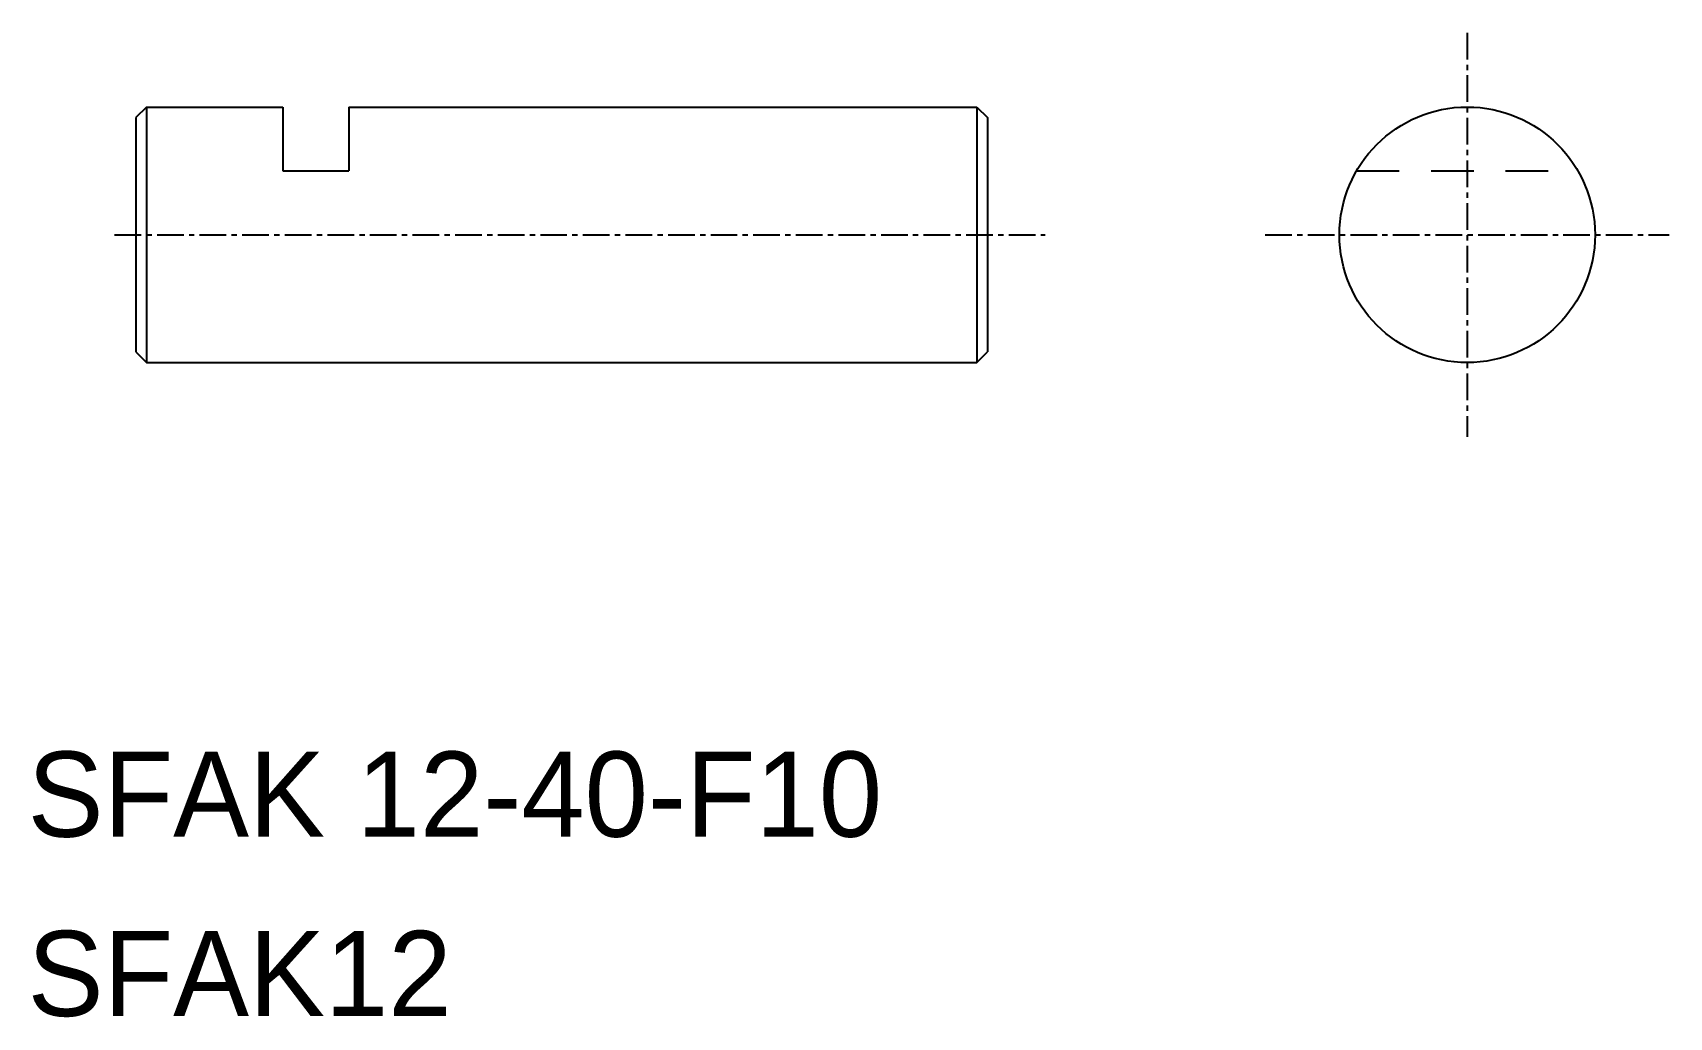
# Model space of a CAD drawing. Extents: x 265.8 to 342.6, y 94.4 to 140.6.
import ezdxf

# ---------------------------------------------------------------- set-up
doc = ezdxf.new("R2010")
doc.units = 0
doc.linetypes.add('CENTER', pattern=[2, 1.25, -0.25, 0.25, -0.25])
doc.linetypes.add('DASHED', pattern=[3.5, 2, -1.5])
doc.layers.get('0').update_dxf_attribs({"linetype": 'CONTINUOUS'})
doc.layers.add('CENTER', color=1, linetype='CENTER')

msp = doc.modelspace()

# ---------------------------------------------------------------- linework, layer by layer
at = {"color": 7, "linetype": 'CONTINUOUS'}
for p, q in [((271.115, 137.157), (270.615, 136.657)), ((271.115, 137.157), (271.115, 125.157)), ((271.115, 137.157), (277.515, 137.157)), ((277.515, 137.157), (277.515, 134.157)), ((280.615, 137.157), (310.115, 137.157)), ((280.615, 137.157), (280.615, 134.157)), ((310.115, 137.157), (310.115, 125.157)), ((310.115, 137.157), (310.615, 136.657)), ((270.615, 136.657), (270.615, 125.657)), ((310.615, 136.657), (310.615, 125.657)), ((277.515, 134.157), (280.615, 134.157)), ((270.615, 125.657), (271.115, 125.157)), ((310.115, 125.157), (310.615, 125.657)), ((271.115, 125.157), (310.115, 125.157))]:
    msp.add_line(p, q, dxfattribs=at)
at = {"color": 3, "linetype": 'DASHED'}
msp.add_line((327.948, 134.157), (338.34, 134.157), dxfattribs=at)
at = {"color": 7, "linetype": 'CONTINUOUS'}
msp.add_circle((333.144, 131.157), 6, dxfattribs=at)
at = {"layer": 'CENTER', "color": 1, "linetype": 'CENTER'}
for p, q in [((333.144, 140.644), (333.144, 121.669)), ((269.615, 131.157), (313.32, 131.157)), ((323.656, 131.157), (342.631, 131.157))]:
    msp.add_line(p, q, dxfattribs=at)

# ---------------------------------------------------------------- texts
at = {"color": 7, "linetype": 'CONTINUOUS'}
for s, p in [('SFAK 12-40-F10', (265.533, 102.893)), ('SFAK12', (265.533, 94.474))]:
    msp.add_text(s, height=4, dxfattribs=at).set_placement(p)

doc.saveas('drawing.dxf')
